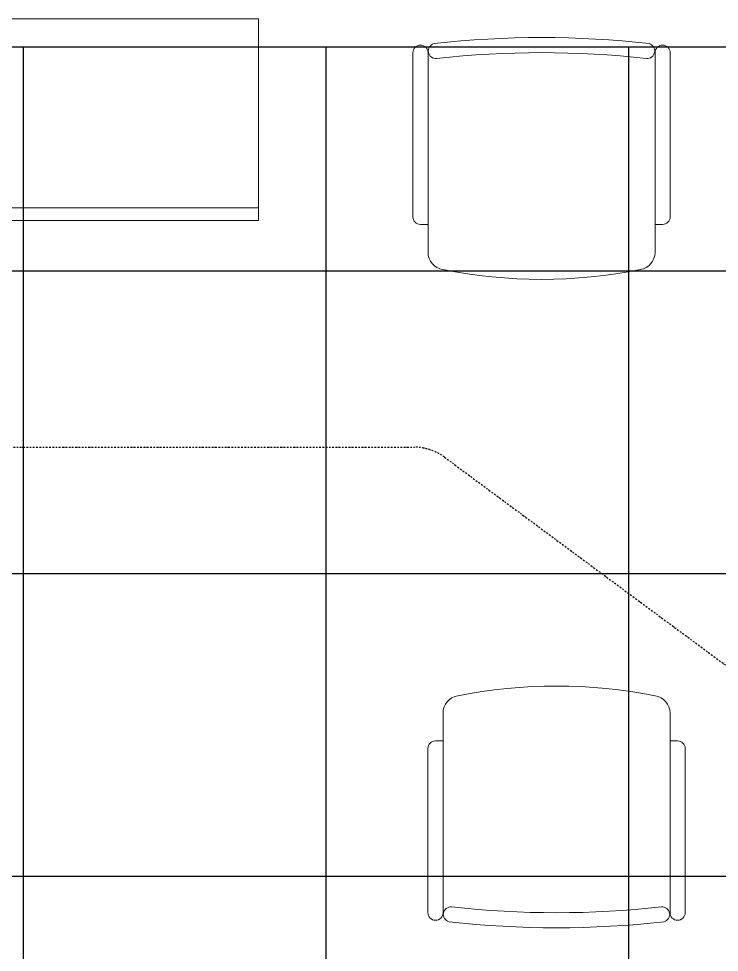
# Model space of a CAD drawing. Extents: x -560814 to 57327, y -29287 to 19916.
# Drawn here: x 10187 to 11576, y 6759 to 8610 of the extents above; entities that cross this region are included whole.
import ezdxf

# ---------------------------------------------------------------- set-up
doc = ezdxf.new("R2010")
doc.units = 0
doc.header["$LTSCALE"] = 0.25
doc.linetypes.add('DASHDOT', pattern=[25.4, 12.7, -6.35, 0, -6.35])
doc.layers.add('01-First Floor$0$FALSE CEILING', color=251, linetype='Continuous')
doc.layers.add('01-First Floor$0$TME-NON MEDICAL FURNITURE', color=242, linetype='Continuous')
for name, color, linetype, lineweight in [('01-First Floor$0$LOADING', 253, 'Continuous', 5), ('E-LITE-CLNG-CNDT', 6, 'DASHDOT', 35), ('T-DATA-CLNG-COND', 51, 'DASHDOT', 25)]:
    doc.layers.add(name, color=color, linetype=linetype, lineweight=lineweight)

# ---------------------------------------------------------------- blocks, each defined once
blk = doc.blocks.new('01-First Floor$0$GF21016-P')
at = {"layer": '01-First Floor$0$LOADING', "extrusion": (-1.24384e-09, -1.20261e-09, -1)}
for p, q in [((0.0128, 0.0179), (0.0128, 0.4136)), ((0.4628, 0.0179), (0.4628, 0.4136)), ((-0.0022, 0.3585), (0.0128, 0.3585)), ((0.4778, 0.3585), (0.4628, 0.3585)), ((-0.0172, 0.0179), (-0.0172, 0.3435)), ((0.4928, 0.0179), (0.4928, 0.3435)), ((0.4778, 0.0029), (0.4778, 0.0029))]:
    blk.add_line(p, q, dxfattribs=at)
for centre, radius, start, end in [((-0.2378, -0.5362), 1.0036, 78.7568, 101.2432), ((-0.0478, 0.4136), 0.035, 0, 80.6557), ((-0.4278, 0.4136), 0.035, 99.3443, 180), ((0.0022, 0.3435), 0.015, 0, 90), ((-0.4778, 0.3435), 0.015, 90, 180), ((-0.0284, 0.0145), 0.015, 284.3864, 95.5209), ((-0.2378, 1.8928), 1.8749, 263.6341, 276.3659), ((-0.4471, 0.0145), 0.015, 84.4791, 255.6136), ((0.0022, 0.0179), 0.015, 270, 0), ((0.0022, 0.0179), 0.015, 180, 270), ((-0.2378, 1.8734), 1.8855, 263.5119, 276.4881), ((-0.4778, 0.0179), 0.015, 270, 0), ((-0.4778, 0.0179), 0.015, 180, 270)]:
    blk.add_arc(centre, radius, start, end, dxfattribs=at)
blk = doc.blocks.new('01-First Floor$0$GF21027-P')
at = {"layer": '01-First Floor$0$LOADING'}
for p, q in [((0.4, 0.4), (-0.4, 0.4)), ((-0.4, 0.4), (-0.4, 0)), ((0.4, 0), (0.4, 0.4)), ((-0.4, 0.025), (0.4, 0.025)), ((-0.4, 0), (0.4, 0))]:
    blk.add_line(p, q, dxfattribs=at)
blk = doc.blocks.new('01-First Floor')
at = {"layer": '01-First Floor$0$FALSE CEILING', "linetype": 'Continuous'}
for p, q in [((10196.4, 5110), (10196.4, 8553.5)), ((10796.4, 5110), (10796.4, 8553.5)), ((11396.4, 5110), (11396.4, 8553.5)), ((8396.4, 8110), (13106, 8110)), ((8396.4, 7510), (13106, 7510)), ((8396.4, 6910), (13106, 6910))]:
    blk.add_line(p, q, dxfattribs=at)
at = {"layer": '01-First Floor$0$FALSE CEILING'}
blk.add_lwpolyline([(13106, 8553.5), (8396.4, 8553.5), (8396.4, 5110), (13106, 5110)], close=True, dxfattribs=at)
at = {"layer": '01-First Floor$0$LOADING', "color": 1, "xscale": -1000, "yscale": 1000, "zscale": 1000, "rotation": 359.9999999790883}
blk.add_blockref('01-First Floor$0$GF21027-P', (10262.5, 8210, -0.1), dxfattribs=at)
at = {"layer": '01-First Floor$0$TME-NON MEDICAL FURNITURE', "color": 1, "extrusion": (2.67576e-11, -2.24019e-05, 1), "xscale": -1000.000000000003, "yscale": 1000.000000000002, "zscale": -1000.000000000003, "rotation": 180.0000251123527}
blk.add_blockref('01-First Floor$0$GF21016-P', (10985.6, 8560.5, -0.3), dxfattribs=at)
at = {"layer": '01-First Floor$0$TME-NON MEDICAL FURNITURE', "color": 1, "extrusion": (4.75185e-05, -1.86519e-05, 1), "xscale": 1000.000000000003, "yscale": 1000.000000000003, "zscale": -1000.000000000001, "rotation": 359.9999749532386}
blk.add_blockref('01-First Floor$0$GF21016-P', (11015.3, 6819.3, 0.2), dxfattribs=at)

msp = doc.modelspace()

# ---------------------------------------------------------------- linework, layer by layer
at = {"layer": 'T-DATA-CLNG-COND'}
msp.add_lwpolyline([(8699.5, 7760.2), (10971.6, 7760.2, -0.160684), (11031.1, 7740.5), (12689.4, 6512.8, 0.160684), (12748.9, 6493.2), (14806, 6493.2)], format="xyb", dxfattribs=at)

# ---------------------------------------------------------------- block references
at = {"layer": 'E-LITE-CLNG-CNDT'}
msp.add_blockref('01-First Floor', (0, 0), dxfattribs=at)

doc.saveas('drawing.dxf')
